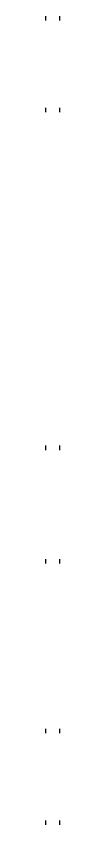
# Model space of a CAD drawing. Header units: millimetres. Extents: x -3172 to 9280, y -13936 to 13830.
# Drawn here: x 1383 to 1583, y 2174 to 13830 of the extents above; entities that cross this region are included whole.
import ezdxf

# ---------------------------------------------------------------- set-up
doc = ezdxf.new("R2010")
doc.units = ezdxf.units.MM
doc.header["$LTSCALE"] = 0.25
doc.header["$MEASUREMENT"] = 0

msp = doc.modelspace()

# ---------------------------------------------------------------- linework, layer by layer
at = {"layer": 'Defpoints', "color": 9}
for p, q in [((1382.87, 13829.74), (1382.87, 13766.24)), ((1582.87, 13829.74), (1582.87, 13766.24)), ((1382.87, 12510.87), (1382.87, 12447.37)), ((1582.87, 12510.87), (1582.87, 12447.37)), ((1382.87, 7639.52), (1382.87, 7576.02)), ((1582.87, 7639.52), (1582.87, 7576.02)), ((1382.87, 6005.31), (1382.87, 5941.81)), ((1582.87, 6005.31), (1582.87, 5941.81)), ((1382.87, 3556.85), (1382.87, 3493.35)), ((1582.87, 3556.85), (1582.87, 3493.35)), ((1382.87, 2237.98), (1382.87, 2174.48)), ((1582.87, 2237.98), (1582.87, 2174.48))]:
    msp.add_line(p, q, dxfattribs=at)

doc.saveas('drawing.dxf')
